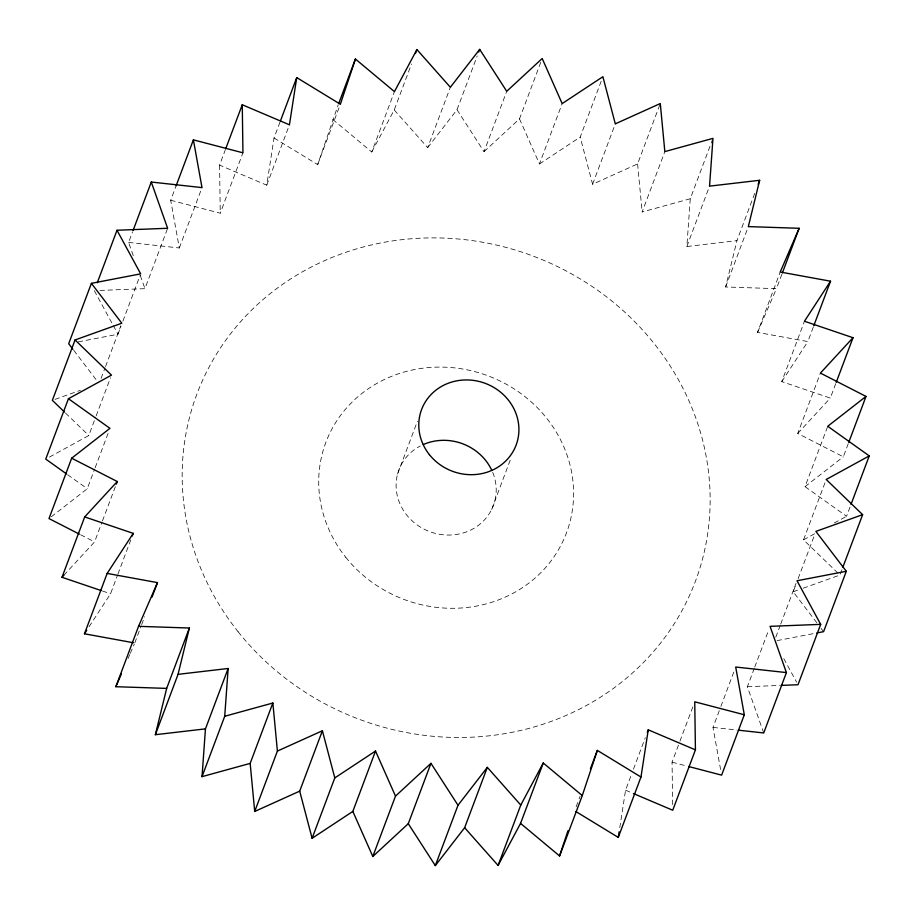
<?xml version="1.0" encoding="UTF-8"?>
<svg xmlns="http://www.w3.org/2000/svg" width="915" height="915" viewBox="0 0 915 915"><rect width="100%" height="100%" fill="white"/><g stroke="black" fill="none" stroke-linecap="round" stroke-linejoin="round"><path stroke-width="0.69" stroke-dasharray="4.58 3.43" d="M754.703 193.408L736.952 240.656L686.856 246.512L690.276 198.738L712.476 139.675M225.49 149.374L219.577 165.135L266.745 185.173L274.031 137.971L279.956 122.221M619.775 827.686L625.563 790.194L631.476 774.445M781.89 274.237L776.458 288.671L725.629 286.978L736.952 240.656M274.031 137.971L317.665 164.608L338.161 104.973M133.258 255.628L128.592 242.418L132.538 231.918M101.085 378.341L105.042 367.841M105.534 366.526L120.826 325.843M78.278 341.867L117.989 334.238L120.952 326.358M122.919 321.108L140.189 275.175M128.592 242.418L179.306 247.976L170.693 200.236L176.115 185.791M49.444 457.077L88.789 435.517L95.698 417.137M96.189 415.833L110.498 377.769M99.941 290.421L144.936 288.66L167.628 228.281M51.24 516.815L87.268 488.724L94.668 469.04M95.16 467.725L108.977 430.976M179.306 247.976L201.998 187.598M63.913 575.203L94.577 541.909L101.977 522.213M102.469 520.909L115.793 485.465M170.693 200.236L220.252 213.195L242.944 152.816M89.075 626.729L110.543 593.755L117.452 575.375M117.944 574.06L130.765 539.942M266.745 185.173L289.437 124.806M134.78 642.982L141.185 625.929M141.676 624.613L144.639 616.733M317.665 164.608L340.357 104.23M332.728 119.419L371.753 151.993L394.445 91.614M371.753 151.993L394.228 109.937L411.487 63.993M394.228 109.937L427.671 147.647L450.363 87.268M427.671 147.647L456.997 109.754L477.218 55.941M456.997 109.754L484.035 151.673L506.727 91.294M484.035 151.673L519.503 118.881L541.703 59.818M397.556 474.073L417.423 421.232M519.503 118.881L539.473 163.968L562.165 103.589M659.795 104.859L637.595 163.922L592.611 184.235L580.202 137.09L602.402 78.015M592.611 184.235L615.303 123.857M491.652 509.518L511.028 457.992M690.276 198.738L642.147 211.983L664.839 151.604M686.856 246.512L709.548 186.134M725.629 286.978L748.333 226.6M576.118 806.836L578.589 800.27M579.081 798.955L580.064 796.325M813.263 327.147L807.842 341.581L757.529 332.385L780.221 272.018M633.455 769.195L645.292 737.696M835.738 383.648L830.305 398.082L781.765 381.624L804.457 321.245M672.651 804.594L672.056 762.184L679.456 742.488M679.948 741.184L693.273 705.74M848.251 443.672L843.321 456.802L797.731 433.47L820.423 373.091M720.597 769.526L713.002 727.402L720.402 707.718M720.894 706.403L734.207 670.958M850.012 507.082L846.558 516.277L805.04 486.654L827.732 426.276M763.716 732.961L747.372 686.719L754.269 668.35M754.772 667.035L768.577 630.286M837.911 573.087L803.519 539.861L826.211 479.483M775.794 637.206L780.243 625.391M780.735 624.076L796.027 583.393M816.843 622.806L793.191 591.788L796.153 583.907M798.12 578.657L814.899 534.028M841.903 569.793L839.936 575.043L801.197 588.917M128.089 658.423L129.758 654.557M130.319 653.276L134.219 644.274M757.529 332.385L776.458 288.671M781.765 381.624L807.842 341.581M797.731 433.47L830.305 398.082M805.04 486.654L843.321 456.802M539.473 163.968L580.202 137.09M803.519 539.861L814.579 533.8M834.263 523.014L846.558 516.277M55.049 399.375L80.417 390.293M793.191 591.788L799.87 589.386M777.052 640.614L815.391 633.249M747.372 686.719L779.706 685.449M713.002 727.402L736.941 730.021M672.056 762.184L687.199 766.141M102.457 591.01L110.543 593.755M625.563 790.194L632.105 792.985M80.646 534.772L94.577 541.909M67.664 474.736L87.268 488.724M65.525 413.042L88.789 435.517M821.075 628.342L823.603 631.659M73.772 350.365L97.425 381.383M783.789 658.583L796.645 682.247M94.314 290.638L112.579 324.276M113.254 325.511L117.989 334.238M140.269 275.449L144.936 288.66M637.595 163.922L642.147 211.983M219.577 165.135L220.252 213.195M492.693 472.38A50.497 46.917 20.6 0 1 467.165 531.604A50.497 46.917 20.6 0 1 401.948 507.871A50.497 46.917 20.6 0 1 420.237 446.017M238.106 631.75A266.265 247.393 20.6 0 0 690.917 592.394A266.265 247.393 20.6 0 0 409.44 238.918A266.265 247.393 20.6 0 0 238.106 631.75M345.71 557.235A128.535 119.43 20.6 0 0 564.315 538.237A128.535 119.43 20.6 0 0 428.426 367.59A128.535 119.43 20.6 0 0 345.71 557.235"/><path stroke-width="1.37" d="M202.032 776.641L224.724 716.262L272.853 703.017L250.161 763.396L202.032 776.641L205.452 728.866L228.144 668.488L178.048 674.344L155.356 734.711L205.452 728.866M224.724 716.262L228.144 668.488M782.382 272.922L799.15 228.292L748.333 226.6L759.644 180.289L709.548 186.134L712.968 138.359L664.839 151.604L660.287 103.544L615.303 123.857L602.894 76.711L562.165 103.589L542.195 58.503L506.727 91.294L479.689 49.376L450.363 87.268L416.92 49.559L394.445 91.614L355.432 59.04L340.357 104.23L296.735 77.592L289.437 124.806L242.269 104.756L225.982 148.07M575.855 811.514L618.265 837.408L619.123 831.849M618.265 837.408L640.969 777.029L648.255 729.827L695.423 749.865L672.731 810.244L633.42 793.545M155.356 734.711L166.667 688.4L189.371 628.022L138.542 626.329L115.85 686.707L166.667 688.4M178.048 674.344L189.371 628.022M559.568 855.96L582.272 795.581L543.247 763.007L520.555 823.386L559.568 855.96L567.986 830.706M582.272 795.581L597.335 750.392L640.969 777.029M242.269 104.756L242.944 152.816L193.385 139.858L201.998 187.598L151.284 182.039L167.628 228.281L117.006 230.26L140.681 273.86L91.397 283.341L68.694 343.708L72.925 349.256M91.397 283.341L121.809 323.212L75.064 339.957L52.372 400.335L64.519 412.059M97.276 282.758L117.006 230.26M75.064 339.957L111.481 375.139L68.442 398.723L45.75 459.101L66.509 473.913M133.03 230.603L151.284 182.039M68.442 398.723L109.96 428.346L71.679 458.198L48.987 518.576L79.376 534.131M176.115 185.791L193.385 139.858M101.108 590.552L61.991 577.285L84.695 516.918L117.269 481.53L71.679 458.198M116.285 484.149L117.269 481.53M133.373 642.73L84.466 633.798L107.158 573.419L133.235 533.376L84.695 516.918M280.447 120.906L296.735 77.592M132.252 535.996L133.235 533.376M152.039 597.049L157.472 582.615L107.158 573.419M338.653 103.669L355.432 59.04M415.444 53.493L416.92 49.559M478.705 52.006L479.689 49.376M277.405 751.078L322.389 730.765L299.697 791.143L254.713 811.456L277.405 751.078L272.853 703.017M352.835 811.411L372.805 856.497L395.497 796.119L375.527 751.032L352.835 811.411L312.106 838.289L334.799 777.91L322.389 730.765M408.273 823.706L430.965 763.327L458.003 805.246L435.311 865.624L408.273 823.706L372.805 856.497M464.637 827.732L487.329 767.353L520.772 805.063L498.08 865.441L464.637 827.732L435.311 865.624M758.158 184.224L759.644 180.289M590.427 768.772L597.335 750.392M647.26 732.446L648.255 729.827M813.755 325.832L830.534 281.202L780.221 272.018L799.15 228.292M836.23 382.333L853.009 337.715L804.457 321.245L830.534 281.202M738.359 730.181L763.716 732.961L786.408 672.582L735.694 667.024L744.307 714.764L721.615 775.142L688.572 766.495M848.754 442.368L866.013 396.424L820.423 373.091L853.009 337.715M850.996 504.462L869.25 455.899L827.732 426.276L866.013 396.424M869.25 455.899L826.211 479.483L862.628 514.665L815.883 531.409L846.306 571.292L797.011 580.762L820.686 624.362L797.994 684.74L781.113 685.404M842.887 567.174L862.628 514.665M846.306 571.292L823.603 631.659L816.763 632.986M138.542 626.329L157.472 582.615M115.85 686.707L121.409 673.852M520.772 805.063L543.247 763.007M498.08 865.441L520.555 823.386M84.466 633.798L86.765 630.263M458.003 805.246L487.329 767.353M61.991 577.285L63.913 575.203M395.497 796.119L430.965 763.327M334.799 777.91L375.527 751.032M820.686 624.362L770.064 626.34L786.408 672.582M744.307 714.764L694.748 701.805L695.423 749.865M299.697 791.143L312.106 838.289M250.161 763.396L254.713 811.456M423.359 444.518A50.497 46.917 20.6 0 1 491.767 470.264M429.387 454.629A50.497 46.917 20.6 0 0 515.271 447.172A50.497 46.917 20.6 0 0 461.881 380.137A50.497 46.917 20.6 0 0 429.387 454.629"/></g></svg>
